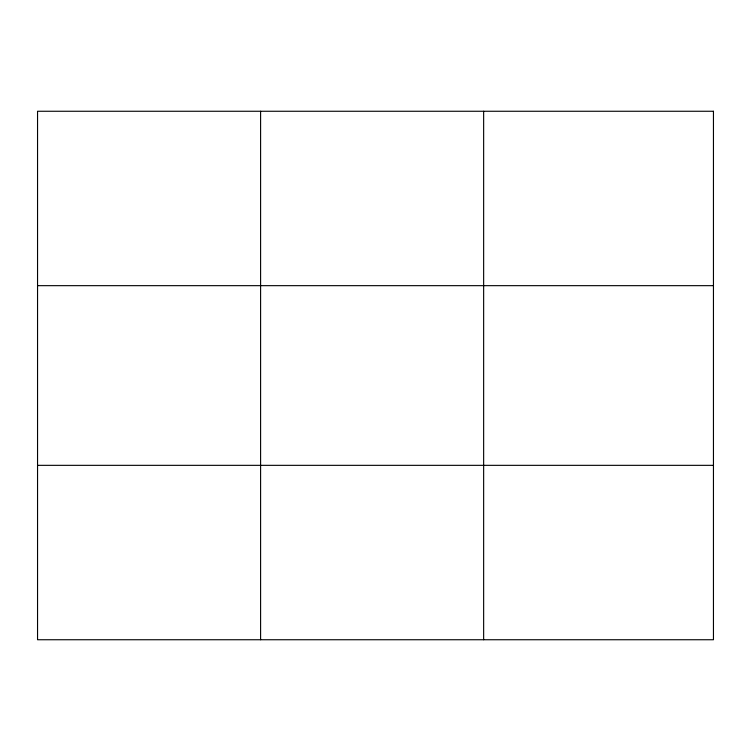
<?xml version="1.0" encoding="UTF-8"?>
<svg xmlns="http://www.w3.org/2000/svg" width="751" height="751" viewBox="0 0 751 751"><rect width="100%" height="100%" fill="white"/><g stroke="black" fill="none" stroke-linecap="round" stroke-linejoin="round"><path stroke-width="1.13" d="M260.597 639.739L260.597 111.261M483.644 639.739L483.644 111.261M37.55 285.662L713.45 285.662M37.55 465.338L713.45 465.338M713.45 111.261L37.55 111.261L37.55 639.739L713.45 639.739L713.45 111.261"/></g></svg>
